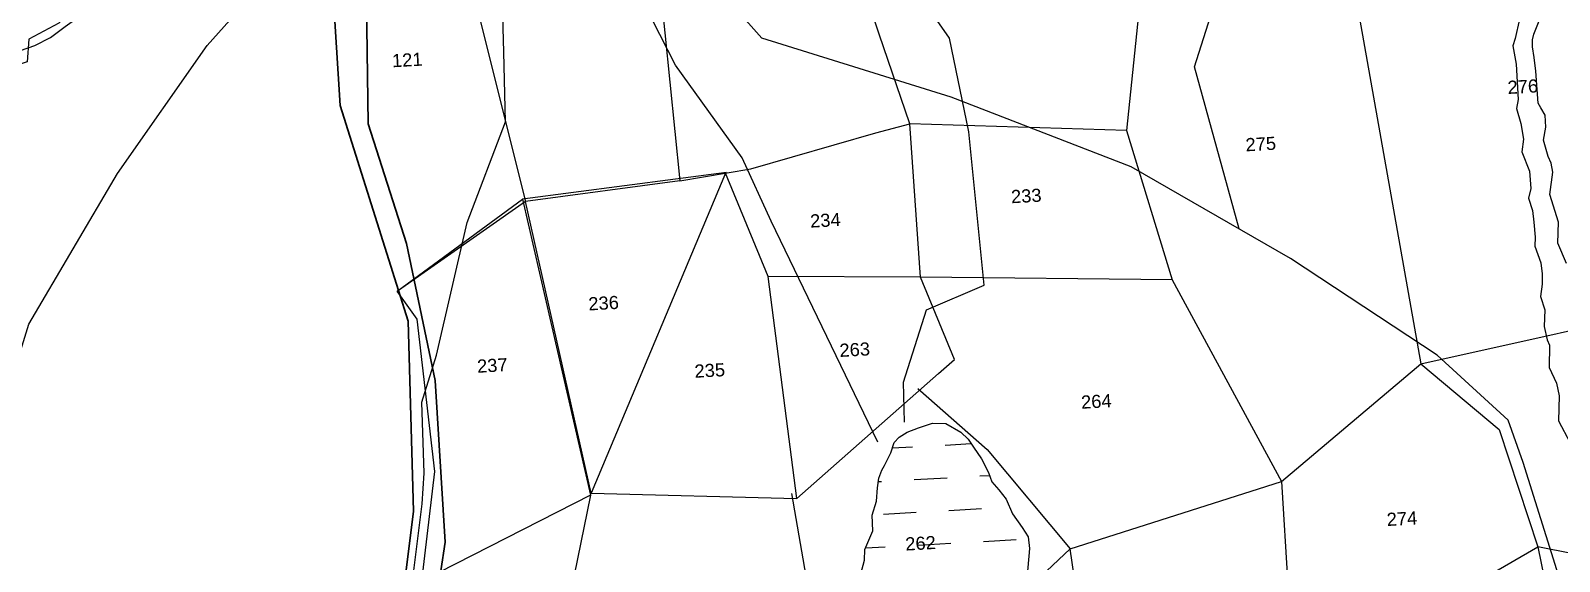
# Model space of a CAD drawing. Header units: inches. Extents: x 304037 to 460575, y 1453943 to 1639883.
# Drawn here: x 329611 to 330799, y 1606484 to 1606897 of the extents above; entities that cross this region are included whole.
import ezdxf

# ---------------------------------------------------------------- set-up
doc = ezdxf.new("R2010")
doc.units = ezdxf.units.IN
doc.header["$MEASUREMENT"] = 0
doc.linetypes.add('ACAD_ISO02W100', pattern=[15, 12, -3])
doc.linetypes.add('BORDER', pattern=[1.75, 0.5, -0.25, 0.5, -0.25, 0, -0.25])
for name, color, linetype in [('CARTTRACK', 30, 'ACAD_ISO02W100'), ('NALA', 4, 'Continuous'), ('SURVEY_BND', 7, 'Continuous'), ('SURVEY_NO', 7, 'Continuous'), ('WATER_BODY', 4, 'Continuous')]:
    doc.layers.add(name, color=color, linetype=linetype)
doc.layers.add('VILL_BOUNDARY', color=6, linetype='BORDER', lineweight=30)
doc.styles.get("Standard").update_dxf_attribs({"font": 'arial.ttf'})

# ---------------------------------------------------------------- blocks, each defined once
blk = doc.blocks.new('NUKANAPALLE')
at = {"layer": 'WATER_BODY', "linetype": 'ByBlock'}
h = blk.add_hatch(dxfattribs=at)
h.set_pattern_fill('DASH', color=256, scale=50, angle=180, style=0)
h.set_pattern_definition([(180, (-581.913, -113.382), (-6.25, -6.25), [6.25, -6.25])])
h.paths.add_polyline_path([(-68.25, -165.6), (-69.94, -162.89), (-70.97, -160.02), (-72.31, -158.2), (-73.55, -156.6), (-74.08, -154.74), (-75.24, -152.07), (-76.66, -149.76), (-77.6, -148.2), (-78.93, -146.78), (-81.69, -145), (-84.18, -144.78), (-86.94, -145.49), (-89.12, -146.2), (-90.72, -147.05), (-91.74, -148.07), (-92.46, -149.98), (-93.79, -152.31), (-94.37, -153.15), (-95, -154.66), (-95.35, -156.49), (-95.71, -159.02), (-96.69, -161.64), (-96.73, -164.64), (-98.42, -168.1), (-98.64, -170.1), (-99.44, -172.68), (-96.81, -173.12), (-90.8, -174.86), (-90, -175.26), (-89.91, -176.24), (-89.24, -177.22), (-87.24, -179.43), (-86.35, -180.02), (-85.42, -180.68), (-83.28, -180.82), (-81.37, -181.73), (-80.25, -181.73), (-76.39, -180.9), (-74.65, -180.9), (-72.65, -179.08), (-71.18, -178.06), (-70.03, -176.91), (-67.89, -175.44), (-67.05, -169.64), (-67.23, -167.46)])
h.paths.add_polyline_path([(-91.64, -174.85), (-56.39, -174.85), (-56.39, -170.24), (-91.64, -170.24)], flags=9)
h.paths.add_polyline_path([(-91.19, -169.29), (-85.75, -169.29), (-85.75, -166.25), (-91.19, -166.25)], flags=24)
at = {"layer": 'CARTTRACK', "linetype": 'ByBlock'}
for points in [[(-94.81, -147.79), (-112.76, -104.57), (-117.65, -92.22), (-129.36, -73.85), (-133.27, -64.89), (-143.99, -33.72)], [(93.9, -354.84), (93.35, -334.27), (91.29, -307.64), (86.67, -284.1), (76.27, -258.93), (72.39, -249.79), (52.66, -229.98), (37.84, -197.91), (27.87, -158.59), (25.48, -150.34), (12.61, -137.23), (-14.28, -117.21), (-43.65, -98.08), (-77.15, -82.91), (-112.61, -69.67), (-122.13, -57.58), (-138.52, -33.21), (-138.52, -32.56)], [(-89.52, -144.3), (-89.32, -136.63), (-84.12, -123.11), (-72.92, -119.04), (-74.16, -89.71), (-76.86, -71.63), (-81.57, -63.91), (-84.34, -55.34), (-85.38, -53.13), (-100.05, -40.87)], [(-129.71, -409.7), (-138.44, -396.27), (-149.51, -379.13), (-160.09, -360.17), (-162.22, -356.5), (-165.43, -343.13), (-173.43, -313.12), (-185.97, -261.61), (-190.36, -239.16), (-192.48, -227.58), (-189.84, -201.58), (-185.66, -173.35), (-182.24, -154.7), (-181.53, -148.86), (-181.27, -135.35), (-177.95, -126.56), (-170.68, -101.59), (-162.29, -82.87), (-161.9, -69.54), (-161.19, -44)], [(-23.74, -111.05), (-30.49, -79.73), (-25.34, -66.11), (-1.14, -58.77), (32.82, -64.9), (53.3, -68.39)]]:
    blk.add_lwpolyline(points, dxfattribs=at)
at = {"layer": 'NALA', "linetype": 'ByBlock'}
for points in [[(31.88, -74.11), (30.86, -77.76), (30.36, -79.11), (30.81, -82.62), (30.77, -89.38), (30.4, -91.1), (31.02, -93.98), (31.35, -96.99), (30.94, -99.41), (32.17, -103.14), (32.25, -106.45), (31.68, -108.29), (32.34, -110.67), (32.46, -112.89), (32.54, -115.76), (32.42, -117.48), (33.36, -120.74), (33.53, -122.83), (33.4, -124.8), (32.91, -127.14), (33.65, -129.7), (33.32, -132.86), (33.77, -135.48), (34.14, -136.47), (33.82, -140.73), (35.05, -143.81), (35.46, -146.22), (35.02, -151.02), (37.04, -155.32)], [(38.23, -121.11), (36.8, -117.14), (37.14, -113.14), (35.79, -107.78), (36.63, -103.61), (36.38, -101.89), (35.91, -100.54), (35.16, -97.37), (35.75, -94.93), (35.79, -92.66), (34.99, -91.23), (34.57, -90.31), (34.47, -84.15), (34.28, -81.56), (34.05, -79.53), (34.14, -78.17), (34.47, -77.13), (35.65, -74.65)]]:
    blk.add_lwpolyline(points, dxfattribs=at)
at = {"layer": 'SURVEY_BND', "linetype": 'ByBlock'}
for points in [[(-170.74, -40.51), (-168.18, -52.12), (-159.36, -98.19), (-184.47, -113.83)], [(-132.28, -39.21), (-129.73, -95.94), (-159.36, -98.19)], [(-50.08, -44.21), (-36.9, -45.92), (-44.13, -91.12), (-85.34, -87.53)], [(-129.73, -95.94), (-116.12, -94.4), (-91.89, -88.86), (-85.34, -87.53), (-90.19, -70.15), (-94.87, -53.12), (-112.57, -47.63)], [(-0.63, -54.85), (9.41, -138.71), (62.61, -129.95), (62.4, -99.69), (54.26, -54.38), (-0.63, -54.85)], [(-44.13, -91.12), (-37.05, -120.05), (-84.93, -116.83), (-85.34, -87.53)], [(-120.75, -94.87), (-159.88, -97.73), (-150.13, -154.83), (-183.18, -169.41), (-179.53, -148.64), (-181.27, -119.44), (-184.73, -113.93), (-159.88, -97.73)], [(-84.93, -116.83), (-113.96, -115.06), (-120.98, -94.95), (-149.96, -154.44), (-159.36, -98.19)], [(-149.96, -154.44), (-110.83, -157.66), (-113.96, -115.06)], [(-110.83, -157.66), (-82.52, -135.38), (-79.36, -132.86), (-84.93, -116.83)], [(-37.05, -120.05), (-18.38, -159.57), (9.41, -138.71), (23.63, -152.04), (29.74, -174.78)], [(-86.6, -138), (-74.08, -150.38), (-59.31, -170.16)], [(-150.13, -154.83), (-161.95, -199.7), (-109.36, -177.34), (-111.75, -156.63)], [(-59.31, -170.16), (-18.38, -159.57), (-18.13, -199.11), (29.74, -174.78), (31.91, -189.22), (29.08, -211.81), (38.06, -202.58), (51.23, -231.89)], [(9.23, -251.51), (29.08, -211.81), (-16.69, -240.75), (-18.13, -199.11), (-55.83, -209.67), (-59.31, -170.16), (-80.51, -188.04)], [(69.37, -184.92), (29.74, -174.78)]]:
    blk.add_lwpolyline(points, dxfattribs=at)
at = {"layer": 'VILL_BOUNDARY', "linetype": 'ByBlock'}
blk.add_lwpolyline([(-187.26, 145.44), (-179.89, 131.94), (-166.6, 128.49), (-169.55, 111.92), (-173.75, 109.77), (-182.86, 98), (-187.98, 87.74), (-187.67, 78.95), (-185.42, 74.73), (-182.55, 59.88), (-177.58, 42.31), (-179.07, 16.7), (-182.84, -5.36), (-190.87, -18.85), (-188.24, -41.48), (-193.81, -49.68), (-193.65, -77.95), (-184.47, -113.83), (-183, -119.78), (-183.98, -155.99), (-189.31, -185.28)], dxfattribs=at)
at = {"layer": 'WATER_BODY', "linetype": 'ByBlock'}
blk.add_lwpolyline([(-99.44, -172.68), (-98.64, -170.1), (-98.42, -168.1), (-96.73, -164.64), (-96.69, -161.64), (-95.71, -159.02), (-95.35, -156.49), (-95, -154.66), (-94.37, -153.15), (-93.79, -152.31), (-92.46, -149.98), (-91.74, -148.07), (-90.72, -147.05), (-89.12, -146.2), (-86.94, -145.49), (-84.18, -144.78), (-81.69, -145), (-78.93, -146.78), (-77.6, -148.2), (-76.66, -149.76), (-75.24, -152.07), (-74.08, -154.74), (-73.55, -156.6), (-72.31, -158.2), (-70.97, -160.02), (-69.94, -162.89), (-68.25, -165.6), (-67.23, -167.46), (-67.05, -169.64), (-67.89, -175.44)], dxfattribs=at)
at = {"layer": 'SURVEY_NO', "linetype": 'ByBlock'}
for s, p in [('121', (-183.28, -71.25)), ('276', (28.89, -88.23)), ('275', (-21.63, -96.36)), ('233', (-66.84, -103.74)), ('234', (-105.36, -106.24)), ('236', (-148.48, -119.65)), ('237', (-170.34, -130.33)), ('235', (-128.98, -133.6)), ('263', (-101.15, -131.18)), ('264', (-55.69, -143.62)), ('262', (-90.68, -168.75)), ('274', (1.27, -169.21))]:
    blk.add_text(s, height=2.5, dxfattribs=at).set_placement(p)
blk = doc.blocks.new('ISAKAPALLE')
at = {"layer": 'CARTTRACK', "linetype": 'ByBlock'}
blk.add_lwpolyline([(-103.39, -241.63), (-77.89, -232.31), (-69.14, -229.48), (-43.11, -217.06), (-18.21, -197.05), (-11.8, -187.02), (-5.78, -169.81), (11.85, -142.32), (29.48, -119.12), (37.16, -111.07), (59.5, -111.59)], dxfattribs=at)
at = {"layer": 'NALA', "linetype": 'ByBlock'}
blk.add_lwpolyline([(-5.39, -118.69), (-2.71, -117.9), (0.27, -116.48), (3.1, -114.54), (6.93, -112.02), (10.09, -108.91), (12.12, -107.33), (15.45, -106.7), (16, -107.51), (21.04, -105.53), (24.56, -106.12), (26.13, -106.66)], dxfattribs=at)
at = {"layer": 'SURVEY_BND', "linetype": 'ByBlock'}
blk.add_lwpolyline([(-23.2, -88.01), (-25.11, -91.1), (-23.71, -100.88), (-12.86, -96.82), (-7.52, -95.39), (-1.56, -91.32), (2.02, -82.75), (6.69, -79.59), (6.15, -110.17), (1.98, -113.9), (-3.74, -116.68), (-4.23, -120.87), (-8.9, -122.24), (-18.07, -119.94), (-24.56, -119.94), (-35.46, -119.94), (-41.56, -116.18), (-53.58, -114.57), (-57.9, -116.54)], dxfattribs=at)
at = {"layer": 'VILL_BOUNDARY', "linetype": 'ByBlock'}
blk.add_lwpolyline([(63.32, -250.63), (70.37, -213.42), (69.69, -183.18), (65.26, -157.42), (58.96, -134.85), (59.58, -107.75)], dxfattribs=at)

msp = doc.modelspace()

# ---------------------------------------------------------------- block references
at = {"linetype": 'ByBlock'}
for name, p, xscale, yscale, zscale, rotation in [('NUKANAPALLE', (330621.4, 1607199.7), 4.075560490197672, 4.075560490280623, 4.075560490222187, 3.205032487732574), ('ISAKAPALLE', (329606.6, 1607375.9), 4.163974734078674, 4.163974734110525, 4.163974734085767, 2.150469587952095)]:
    msp.add_blockref(name, p, dxfattribs=dict(at, xscale=xscale, yscale=yscale, zscale=zscale, rotation=rotation))

doc.saveas('drawing.dxf')
